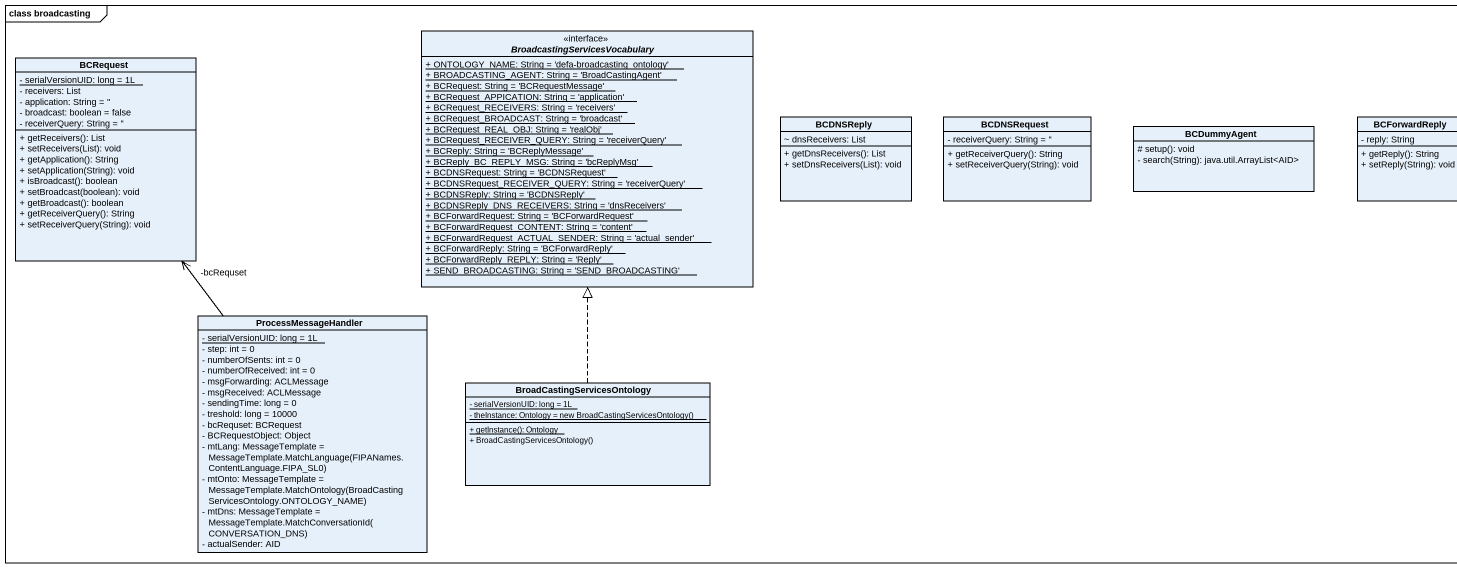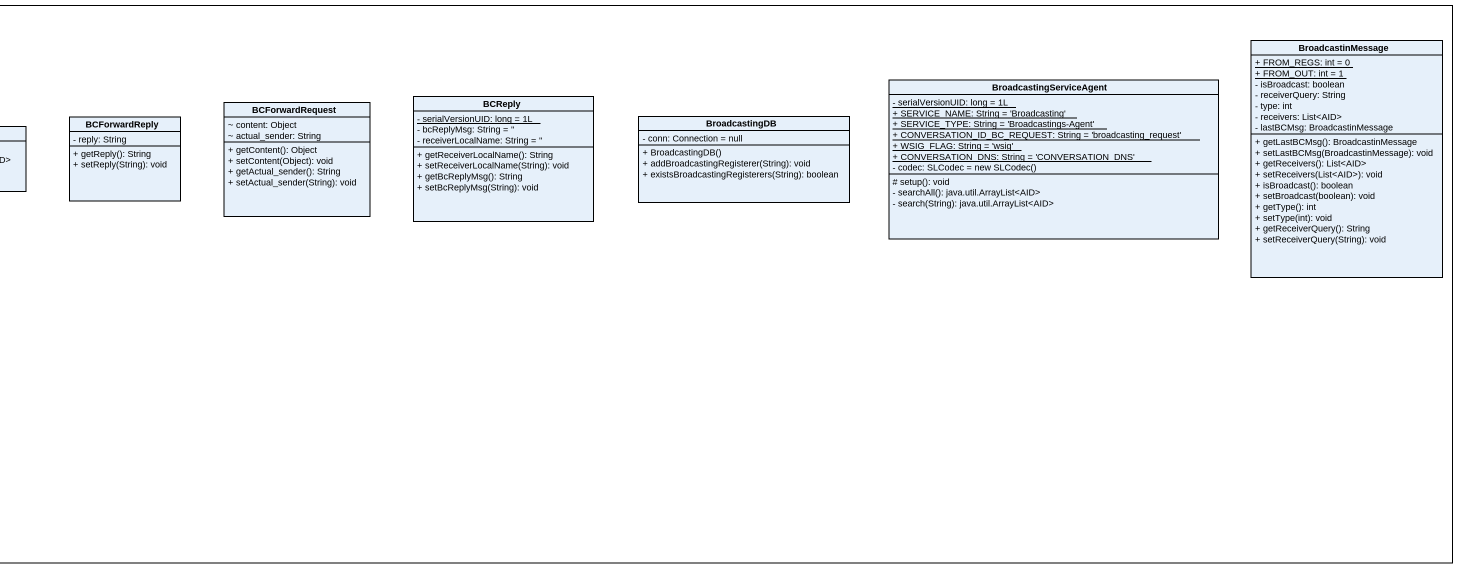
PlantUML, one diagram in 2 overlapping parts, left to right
@startuml
mainframe class broadcasting
hide circle
hide empty members
skinparam classAttributeIconSize 0
class BCRequest {
  {static} - serialVersionUID: long = 1L
  - receivers: List
  - application: String = ''
  - broadcast: boolean = false
  - receiverQuery: String = ''
  + getReceivers(): List
  + setReceivers(List): void
  + getApplication(): String
  + setApplication(String): void
  + isBroadcast(): boolean
  + setBroadcast(boolean): void
  + getBroadcast(): boolean
  + getReceiverQuery(): String
  + setReceiverQuery(String): void
}
interface "BroadcastingServicesVocabulary" as BroadcastingServicesVocabula <<interface>> {
  {static} + ONTOLOGY_NAME: String = 'defa-broadcasting_ontology'
  {static} + BROADCASTING_AGENT: String = 'BroadCastingAgent'
  {static} + BCRequest: String = 'BCRequestMessage'
  {static} + BCRequest_APPICATION: String = 'application'
  {static} + BCRequest_RECEIVERS: String = 'receivers'
  {static} + BCRequest_BROADCAST: String = 'broadcast'
  {static} + BCRequest_REAL_OBJ: String = 'realObj'
  {static} + BCRequest_RECEIVER_QUERY: String = 'receiverQuery'
  {static} + BCReply: String = 'BCReplyMessage'
  {static} + BCReply_BC_REPLY_MSG: String = 'bcReplyMsg'
  {static} + BCDNSRequest: String = 'BCDNSRequest'
  {static} + BCDNSRequest_RECEIVER_QUERY: String = 'receiverQuery'
  {static} + BCDNSReply: String = 'BCDNSReply'
  {static} + BCDNSReply_DNS_RECEIVERS: String = 'dnsReceivers'
  {static} + BCForwardRequest: String = 'BCForwardRequest'
  {static} + BCForwardRequest_CONTENT: String = 'content'
  {static} + BCForwardRequest_ACTUAL_SENDER: String = 'actual_sender'
  {static} + BCForwardReply: String = 'BCForwardReply'
  {static} + BCForwardReply_REPLY: String = 'Reply'
  {static} + SEND_BROADCASTING: String = 'SEND_BROADCASTING'
}
class BroadcastinMessage {
  {static} + FROM_REGS: int = 0
  {static} + FROM_OUT: int = 1
  - isBroadcast: boolean
  - receiverQuery: String
  - type: int
  - receivers: List<AID>
  - lastBCMsg: BroadcastinMessage
  + getLastBCMsg(): BroadcastinMessage
  + setLastBCMsg(BroadcastinMessage): void
  + getReceivers(): List<AID>
  + setReceivers(List<AID>): void
  + isBroadcast(): boolean
  + setBroadcast(boolean): void
  + getType(): int
  + setType(int): void
  + getReceiverQuery(): String
  + setReceiverQuery(String): void
}
class BCReply {
  {static} - serialVersionUID: long = 1L
  - bcReplyMsg: String = ''
  - receiverLocalName: String = ''
  + getReceiverLocalName(): String
  + setReceiverLocalName(String): void
  + getBcReplyMsg(): String
  + setBcReplyMsg(String): void
}
class BroadcastingServiceAgent {
  {static} - serialVersionUID: long = 1L
  {static} + SERVICE_NAME: String = 'Broadcasting'
  {static} + SERVICE_TYPE: String = 'Broadcastings-Agent'
  {static} + CONVERSATION_ID_BC_REQUEST: String = 'broadcasting_request'
  {static} + WSIG_FLAG: String = 'wsig'
  {static} + CONVERSATION_DNS: String = 'CONVERSATION_DNS'
  {field} - codec: SLCodec = new SLCodec()
  # setup(): void
  - searchAll(): java.util.ArrayList<AID>
  - search(String): java.util.ArrayList<AID>
}
class BCDNSReply {
  ~ dnsReceivers: List
  + getDnsReceivers(): List
  + setDnsReceivers(List): void
}
class BCDNSRequest {
  - receiverQuery: String = ''
  + getReceiverQuery(): String
  + setReceiverQuery(String): void
}
class BCDummyAgent {
  # setup(): void
  - search(String): java.util.ArrayList<AID>
}
class BCForwardReply {
  - reply: String
  + getReply(): String
  + setReply(String): void
}
class BCForwardRequest {
  ~ content: Object
  ~ actual_sender: String
  + getContent(): Object
  + setContent(Object): void
  + getActual_sender(): String
  + setActual_sender(String): void
}
class BroadcastingDB {
  - conn: Connection = null
  + BroadcastingDB()
  + addBroadcastingRegisterer(String): void
  + existsBroadcastingRegisterers(String): boolean
}
class ProcessMessageHandler {
  {static} - serialVersionUID: long = 1L
  - step: int = 0
  - numberOfSents: int = 0
  - numberOfReceived: int = 0
  - msgForwarding: ACLMessage
  - msgReceived: ACLMessage
  - sendingTime: long = 0
  - treshold: long = 10000
  - bcRequset: BCRequest
  - BCRequestObject: Object
  {field} - mtLang: MessageTemplate = MessageTemplate.MatchLanguage(FIPANames.ContentLanguage.FIPA_SL0)
  {field} - mtOnto: MessageTemplate = MessageTemplate.MatchOntology(BroadCastingServicesOntology.ONTOLOGY_NAME)
  {field} - mtDns: MessageTemplate = MessageTemplate.MatchConversationId(CONVERSATION_DNS)
  - actualSender: AID
}
class BroadCastingServicesOntology {
  {static} - serialVersionUID: long = 1L
  {static} {field} - theInstance: Ontology = new BroadCastingServicesOntology()
  {static} + getInstance(): Ontology
  + BroadCastingServicesOntology()
}
ProcessMessageHandler -up-> "-bcRequset" BCRequest
BroadCastingServicesOntology .up.|> BroadcastingServicesVocabula
@enduml
